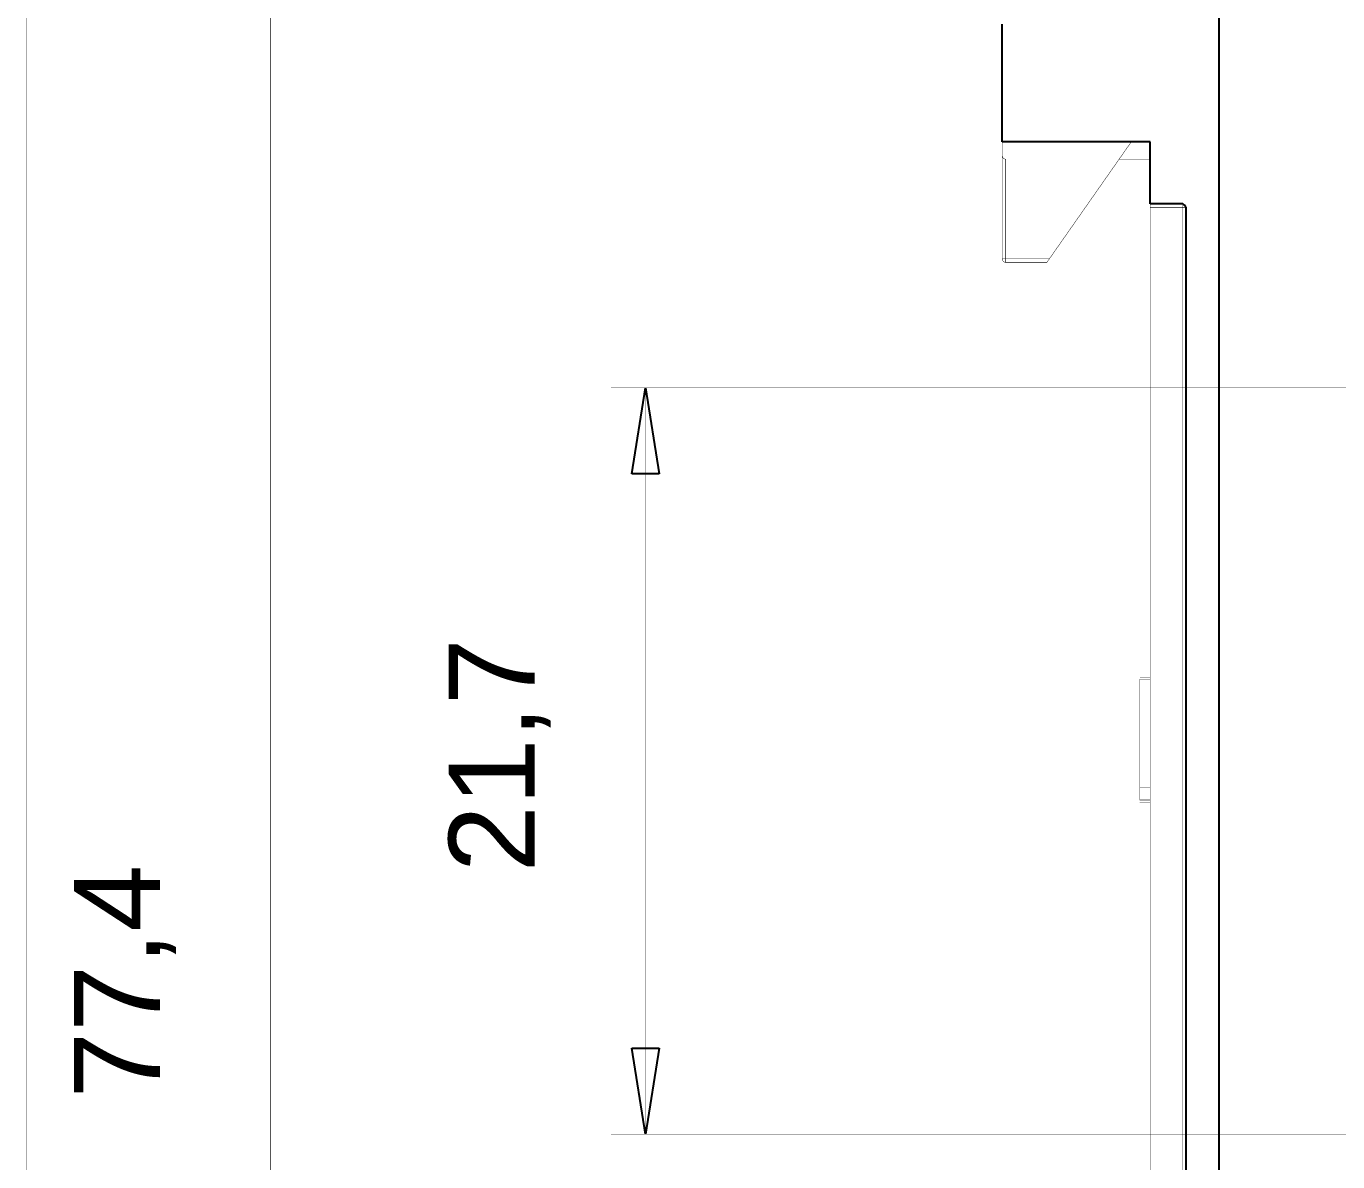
# Model space of a CAD drawing. Header units: inches. Extents: x 0 to 35.2, y -0.7 to 15.9.
# Drawn here: x 16.714 to 18.215, y 12.142 to 13.441 of the extents above; entities that cross this region are included whole.
import ezdxf

# ---------------------------------------------------------------- set-up
doc = ezdxf.new("R2010")
doc.units = ezdxf.units.IN
doc.header["$MEASUREMENT"] = 0
doc.layers.add('Board Outline', color=216, linetype='Continuous')
doc.layers.add('Dimensions', color=6, linetype='Continuous')
doc.styles.add('Arial', font='', dxfattribs={"height": 0.2})
doc.styles.get('Arial').set_extended_font_data('Arial')

msp = doc.modelspace()

# ---------------------------------------------------------------- linework, layer by layer
at = {"layer": 'Board Outline'}
for p, q in [((18.0792, 14.2518), (18.0792, 10.9487)), ((17.8312, 13.3089), (17.8312, 13.4438)), ((18.0005, 13.3089), (17.8312, 13.3089)), ((18.0005, 13.2381), (18.0005, 13.3089)), ((18.0379, 13.2381), (18.0005, 13.2381)), ((18.0418, 13.2341), (18.0379, 13.2381)), ((18.0418, 10.8875), (18.0418, 13.2341)), ((17.4071, 12.929), (17.4229, 13.0274)), ((17.4229, 13.0274), (17.4386, 12.929)), ((17.4386, 12.929), (17.4071, 12.929)), ((17.4229, 12.1731), (17.4071, 12.2715)), ((17.4071, 12.2715), (17.4386, 12.2715)), ((17.4386, 12.2715), (17.4229, 12.1731))]:
    msp.add_line(p, q, dxfattribs=at)
for points in [[(16.7142, 10.8185, 0.0005, 0.0005, 0), (16.7142, 14.382, 0.0005, 0.0005, 0)], [(16.9937, 10.8185, 0.0005, 0.0005, 0), (16.9937, 13.8639, 0.0005, 0.0005, 0)], [(17.3835, 13.0274, 0.0005, 0.0005, 0), (18.2603, 13.0274, 0.0005, 0.0005, 0)], [(17.4229, 12.1731, 0.0005, 0.0005, 0), (17.4229, 13.0274, 0.0005, 0.0005, 0)], [(17.3835, 12.1731, 0.0005, 0.0005, 0), (18.2603, 12.1731, 0.0005, 0.0005, 0)]]:
    msp.add_lwpolyline(points, format="xyseb", dxfattribs=at)
for points in [[(17.3834, 13.0274, 0.00025, 0.00025, 1), (17.3836, 13.0274, 0.00025, 0.00025, 1)], [(17.4227, 13.0274, 0.00025, 0.00025, 1), (17.423, 13.0274, 0.00025, 0.00025, 1)], [(17.3834, 12.1731, 0.00025, 0.00025, 1), (17.3836, 12.1731, 0.00025, 0.00025, 1)], [(17.4227, 12.1731, 0.00025, 0.00025, 1), (17.423, 12.1731, 0.00025, 0.00025, 1)]]:
    msp.add_lwpolyline(points, format="xyseb", close=True, dxfattribs=at)
at = {"layer": 'Dimensions'}
for points in [[(18.0792, 10.9487, 0.0005, 0.0005, 0), (18.0792, 14.2518, 0.0005, 0.0005, 0)], [(17.8312, 13.3089, 0.0005, 0.0005, 0), (17.8312, 13.4438, 0.0005, 0.0005, 0)], [(17.8312, 13.3089, 0.0005, 0.0005, 0), (18.0005, 13.3089, 0.0005, 0.0005, 0)], [(17.8312, 13.2932, 0.0005, 0.0005, 0), (17.8312, 13.3089, 0.0005, 0.0005, 0)], [(17.8851, 13.1751, 0.0005, 0.0005, 0), (17.9788, 13.3089, 0.0005, 0.0005, 0)], [(18.0005, 13.2381, 0.0005, 0.0005, 0), (18.0005, 13.3089, 0.0005, 0.0005, 0)], [(17.8312, 13.1751, 0.0005, 0.0005, 0), (17.8312, 13.2932, 0.0005, 0.0005, 0)], [(17.8351, 13.2892, 0.0005, 0.0005, -0.414214), (17.8312, 13.2932, 0.0005, 0.0005, 0)], [(17.8351, 13.1751, 0.0005, 0.0005, 0), (17.8351, 13.2892, 0.0005, 0.0005, 0)], [(17.965, 13.2892, 0.0005, 0.0005, 0), (18.0005, 13.2892, 0.0005, 0.0005, 0)], [(18.0005, 13.2381, 0.0005, 0.0005, 0), (18.0379, 13.2381, 0.0005, 0.0005, 0)], [(18.0005, 13.2341, 0.0005, 0.0005, 0), (18.0005, 13.2381, 0.0005, 0.0005, 0)], [(18.0005, 13.2341, 0.0005, 0.0005, 0), (18.0379, 13.2341, 0.0005, 0.0005, 0)], [(18.0005, 11.9251, 0.0005, 0.0005, 0), (18.0005, 13.2341, 0.0005, 0.0005, 0)], [(18.0379, 13.2341, 0.0005, 0.0005, 0), (18.0379, 13.2381, 0.0005, 0.0005, 0)], [(18.0379, 13.2381, 0.0005, 0.0005, -0.414214), (18.0418, 13.2341, 0.0005, 0.0005, 0)], [(18.0379, 13.2341, 0.0005, 0.0005, 0), (18.0418, 13.2341, 0.0005, 0.0005, 0)], [(18.0379, 11.9221, 0.0005, 0.0005, 0), (18.0379, 13.2341, 0.0005, 0.0005, 0)], [(18.0418, 10.8875, 0.0005, 0.0005, 0), (18.0418, 13.2341, 0.0005, 0.0005, 0)], [(17.8312, 13.1751, 0.0005, 0.0005, 0), (17.8351, 13.1751, 0.0005, 0.0005, 0)], [(17.8351, 13.1711, 0.0005, 0.0005, -0.414214), (17.8312, 13.1751, 0.0005, 0.0005, 0)], [(17.8351, 13.1751, 0.0005, 0.0005, 0), (17.8851, 13.1751, 0.0005, 0.0005, 0)], [(17.8351, 13.1711, 0.0005, 0.0005, 0), (17.8351, 13.1751, 0.0005, 0.0005, 0)], [(17.8351, 13.1711, 0.0005, 0.0005, 0), (17.8823, 13.1711, 0.0005, 0.0005, 0)], [(17.8823, 13.1711, 0.0005, 0.0005, 0), (17.8851, 13.1751, 0.0005, 0.0005, 0)], [(17.9887, 12.6963, 0.0005, 0.0005, 0), (18.0005, 12.6963, 0.0005, 0.0005, 0)], [(17.9887, 12.6939, 0.0005, 0.0005, 0), (18.0005, 12.6939, 0.0005, 0.0005, 0)], [(17.9887, 12.5697, 0.0005, 0.0005, 0), (17.9887, 12.6939, 0.0005, 0.0005, 0)], [(17.9887, 12.5697, 0.0005, 0.0005, 0), (18.0005, 12.5697, 0.0005, 0.0005, 0)], [(17.9887, 12.5557, 0.0005, 0.0005, 0), (17.9887, 12.5697, 0.0005, 0.0005, 0)], [(17.9887, 12.5557, 0.0005, 0.0005, 0), (18.0005, 12.5557, 0.0005, 0.0005, 0)], [(17.9887, 12.5528, 0.0005, 0.0005, 0), (17.9887, 12.5532, 0.0005, 0.0005, 0)], [(17.9887, 12.5528, 0.0005, 0.0005, 0), (18.0005, 12.5528, 0.0005, 0.0005, 0)]]:
    msp.add_lwpolyline(points, format="xyseb", dxfattribs=at)
for points in [[(17.8311, 13.3089, 0.00025, 0.00025, 1), (17.8313, 13.3089, 0.00025, 0.00025, 1)], [(17.8311, 13.3089, 0.00025, 0.00025, 1), (17.8313, 13.3089, 0.00025, 0.00025, 1)], [(17.8311, 13.3089, 0.00025, 0.00025, 1), (17.8313, 13.3089, 0.00025, 0.00025, 1)], [(17.9787, 13.3089, 0.00025, 0.00025, 1), (17.9789, 13.3089, 0.00025, 0.00025, 1)], [(18.0003, 13.3089, 0.00025, 0.00025, 1), (18.0006, 13.3089, 0.00025, 0.00025, 1)], [(18.0003, 13.3089, 0.00025, 0.00025, 1), (18.0006, 13.3089, 0.00025, 0.00025, 1)], [(17.8311, 13.2932, 0.00025, 0.00025, 1), (17.8313, 13.2932, 0.00025, 0.00025, 1)], [(17.8311, 13.2932, 0.00025, 0.00025, 1), (17.8313, 13.2932, 0.00025, 0.00025, 1)], [(17.8311, 13.2932, 0.00025, 0.00025, 1), (17.8313, 13.2932, 0.00025, 0.00025, 1)], [(17.835, 13.2892, 0.00025, 0.00025, 1), (17.8352, 13.2892, 0.00025, 0.00025, 1)], [(17.835, 13.2892, 0.00025, 0.00025, 1), (17.8352, 13.2892, 0.00025, 0.00025, 1)], [(17.9649, 13.2892, 0.00025, 0.00025, 1), (17.9652, 13.2892, 0.00025, 0.00025, 1)], [(18.0003, 13.2892, 0.00025, 0.00025, 1), (18.0006, 13.2892, 0.00025, 0.00025, 1)], [(18.0003, 13.2381, 0.00025, 0.00025, 1), (18.0006, 13.2381, 0.00025, 0.00025, 1)], [(18.0003, 13.2381, 0.00025, 0.00025, 1), (18.0006, 13.2381, 0.00025, 0.00025, 1)], [(18.0003, 13.2381, 0.00025, 0.00025, 1), (18.0006, 13.2381, 0.00025, 0.00025, 1)], [(18.0003, 13.2341, 0.00025, 0.00025, 1), (18.0006, 13.2341, 0.00025, 0.00025, 1)], [(18.0003, 13.2341, 0.00025, 0.00025, 1), (18.0006, 13.2341, 0.00025, 0.00025, 1)], [(18.0003, 13.2341, 0.00025, 0.00025, 1), (18.0006, 13.2341, 0.00025, 0.00025, 1)], [(18.0377, 13.2381, 0.00025, 0.00025, 1), (18.038, 13.2381, 0.00025, 0.00025, 1)], [(18.0377, 13.2381, 0.00025, 0.00025, 1), (18.038, 13.2381, 0.00025, 0.00025, 1)], [(18.0377, 13.2381, 0.00025, 0.00025, 1), (18.038, 13.2381, 0.00025, 0.00025, 1)], [(18.0377, 13.2341, 0.00025, 0.00025, 1), (18.038, 13.2341, 0.00025, 0.00025, 1)], [(18.0377, 13.2341, 0.00025, 0.00025, 1), (18.038, 13.2341, 0.00025, 0.00025, 1)], [(18.0377, 13.2341, 0.00025, 0.00025, 1), (18.038, 13.2341, 0.00025, 0.00025, 1)], [(18.0377, 13.2341, 0.00025, 0.00025, 1), (18.038, 13.2341, 0.00025, 0.00025, 1)], [(18.0417, 13.2341, 0.00025, 0.00025, 1), (18.0419, 13.2341, 0.00025, 0.00025, 1)], [(18.0417, 13.2341, 0.00025, 0.00025, 1), (18.0419, 13.2341, 0.00025, 0.00025, 1)], [(18.0417, 13.2341, 0.00025, 0.00025, 1), (18.0419, 13.2341, 0.00025, 0.00025, 1)], [(17.8311, 13.1751, 0.00025, 0.00025, 1), (17.8313, 13.1751, 0.00025, 0.00025, 1)], [(17.8311, 13.1751, 0.00025, 0.00025, 1), (17.8313, 13.1751, 0.00025, 0.00025, 1)], [(17.8311, 13.1751, 0.00025, 0.00025, 1), (17.8313, 13.1751, 0.00025, 0.00025, 1)], [(17.835, 13.1751, 0.00025, 0.00025, 1), (17.8352, 13.1751, 0.00025, 0.00025, 1)], [(17.835, 13.1751, 0.00025, 0.00025, 1), (17.8352, 13.1751, 0.00025, 0.00025, 1)], [(17.835, 13.1751, 0.00025, 0.00025, 1), (17.8352, 13.1751, 0.00025, 0.00025, 1)], [(17.835, 13.1751, 0.00025, 0.00025, 1), (17.8352, 13.1751, 0.00025, 0.00025, 1)], [(17.835, 13.1711, 0.00025, 0.00025, 1), (17.8352, 13.1711, 0.00025, 0.00025, 1)], [(17.835, 13.1711, 0.00025, 0.00025, 1), (17.8352, 13.1711, 0.00025, 0.00025, 1)], [(17.835, 13.1711, 0.00025, 0.00025, 1), (17.8352, 13.1711, 0.00025, 0.00025, 1)], [(17.8822, 13.1711, 0.00025, 0.00025, 1), (17.8825, 13.1711, 0.00025, 0.00025, 1)], [(17.8822, 13.1711, 0.00025, 0.00025, 1), (17.8825, 13.1711, 0.00025, 0.00025, 1)], [(17.885, 13.1751, 0.00025, 0.00025, 1), (17.8852, 13.1751, 0.00025, 0.00025, 1)], [(17.885, 13.1751, 0.00025, 0.00025, 1), (17.8852, 13.1751, 0.00025, 0.00025, 1)], [(17.885, 13.1751, 0.00025, 0.00025, 1), (17.8852, 13.1751, 0.00025, 0.00025, 1)], [(17.9885, 12.6963, 0.00025, 0.00025, 1), (17.9888, 12.6963, 0.00025, 0.00025, 1)], [(17.9885, 12.6939, 0.00025, 0.00025, 1), (17.9888, 12.6939, 0.00025, 0.00025, 1)], [(17.9885, 12.6939, 0.00025, 0.00025, 1), (17.9888, 12.6939, 0.00025, 0.00025, 1)], [(18.0003, 12.6963, 0.00025, 0.00025, 1), (18.0006, 12.6963, 0.00025, 0.00025, 1)], [(18.0003, 12.6939, 0.00025, 0.00025, 1), (18.0006, 12.6939, 0.00025, 0.00025, 1)], [(17.9885, 12.5697, 0.00025, 0.00025, 1), (17.9888, 12.5697, 0.00025, 0.00025, 1)], [(17.9885, 12.5697, 0.00025, 0.00025, 1), (17.9888, 12.5697, 0.00025, 0.00025, 1)], [(17.9885, 12.5697, 0.00025, 0.00025, 1), (17.9888, 12.5697, 0.00025, 0.00025, 1)], [(18.0003, 12.5697, 0.00025, 0.00025, 1), (18.0006, 12.5697, 0.00025, 0.00025, 1)], [(17.9885, 12.5557, 0.00025, 0.00025, 1), (17.9888, 12.5557, 0.00025, 0.00025, 1)], [(17.9885, 12.5557, 0.00025, 0.00025, 1), (17.9888, 12.5557, 0.00025, 0.00025, 1)], [(17.9885, 12.5532, 0.00025, 0.00025, 1), (17.9888, 12.5532, 0.00025, 0.00025, 1)], [(17.9885, 12.5528, 0.00025, 0.00025, 1), (17.9888, 12.5528, 0.00025, 0.00025, 1)], [(17.9885, 12.5528, 0.00025, 0.00025, 1), (17.9888, 12.5528, 0.00025, 0.00025, 1)], [(18.0003, 12.5557, 0.00025, 0.00025, 1), (18.0006, 12.5557, 0.00025, 0.00025, 1)], [(18.0003, 12.5528, 0.00025, 0.00025, 1), (18.0006, 12.5528, 0.00025, 0.00025, 1)]]:
    msp.add_lwpolyline(points, format="xyseb", close=True, dxfattribs=at)

# ---------------------------------------------------------------- texts
at = {"layer": 'Board Outline', "style": 'Arial'}
for s, p in [('21,7', (17.296, 12.473)), ('77,4', (16.8669, 12.2139))]:
    msp.add_text(s, height=0.09843, rotation=90, dxfattribs=at).set_placement(p)

doc.saveas('drawing.dxf')
